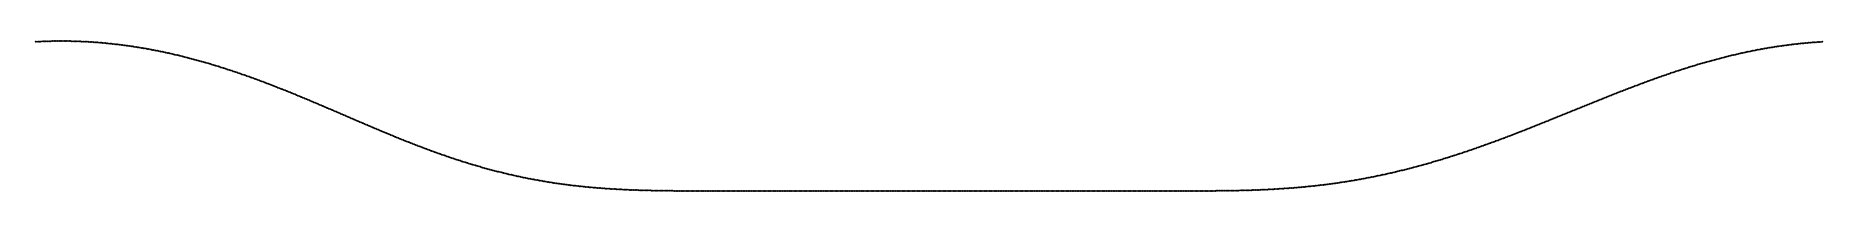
# Model space of a CAD drawing. Header units: metres. Extents: x 0 to 360, y 71 to 101.
import ezdxf

# ---------------------------------------------------------------- set-up
doc = ezdxf.new("R2010")
doc.units = ezdxf.units.M

msp = doc.modelspace()

# ---------------------------------------------------------------- linework, layer by layer
for p in [(1.25, 100.73114), (1.5, 100.74098), (1.75, 100.75017), (2, 100.75869), (2.25, 100.76655), (2.5, 100.77376), (2.75, 100.7803), (3, 100.78618), (3.25, 100.79139), (3.5, 100.79595), (3.75, 100.79984), (4, 100.80308), (4.25, 100.80565), (4.5, 100.80756), (4.75, 100.80881), (5, 100.80939), (5.25, 100.80932), (5.5, 100.80858), (5.75, 100.80719), (6, 100.80513), (6.25, 100.80241), (6.5, 100.79903), (6.75, 100.79499), (7, 100.79029), (7.25, 100.78492), (7.5, 100.7789), (7.75, 100.77222), (8, 100.76488), (8.25, 100.75688), (8.5, 100.74822), (8.75, 100.7389), (0, 100.672), (0.25, 100.68515), (0.5, 100.69764), (0.75, 100.70946), (1, 100.72063), (9, 100.72892), (9.25, 100.71828), (9.5, 100.70699), (9.75, 100.69504), (10, 100.68243), (10.25, 100.66916), (10.5, 100.65524), (10.75, 100.64066), (11, 100.62542), (11.25, 100.60953), (11.5, 100.59299), (11.75, 100.57579), (12, 100.55793), (12.25, 100.53942), (12.5, 100.52026), (12.75, 100.50045), (13, 100.47998), (13.25, 100.45887), (13.5, 100.4371), (13.75, 100.41468), (14, 100.39161), (14.25, 100.36789), (14.5, 100.34353), (14.75, 100.31851), (15, 100.29285), (15.25, 100.26654), (15.5, 100.23959), (15.75, 100.21199), (16, 100.18374), (16.25, 100.15485), (16.5, 100.12532), (16.75, 100.09515), (17, 100.06433), (17.25, 100.03288), (17.5, 100.00078), (17.75, 99.96804), (18, 99.93467), (18.25, 99.90066), (18.5, 99.86601), (18.75, 99.83072), (19, 99.7948), (19.25, 99.75825), (19.5, 99.72106), (19.75, 99.68324), (20, 99.64479), (20.25, 99.60571), (20.5, 99.566), (20.75, 99.52566), (21, 99.4847), (21.25, 99.4431), (21.5, 99.40089), (21.75, 99.35805), (22, 99.31416), (22.25, 99.2705), (22.5, 99.22579), (22.75, 99.18047), (23, 99.13452), (23.25, 99.08796), (23.5, 99.04079), (23.75, 98.993), (24, 98.9446), (24.25, 98.89558), (24.5, 98.84595), (24.75, 98.79572), (25, 98.74488), (25.25, 98.69343), (25.5, 98.64137), (25.75, 98.58872), (26, 98.53546), (26.25, 98.48159), (26.5, 98.42713), (26.75, 98.37208), (27, 98.31642), (27.25, 98.26017), (27.5, 98.20333), (27.75, 98.1459), (28, 98.08788), (28.25, 98.02927), (28.5, 97.97007), (28.75, 97.91029), (29, 97.84992), (29.25, 97.78898), (29.5, 97.72745), (29.75, 97.66535), (30, 97.60267), (30.25, 97.53942), (30.5, 97.4795), (30.75, 97.4112), (31, 97.34624), (31.25, 97.28072), (31.5, 97.21463), (31.75, 97.14797), (338.5, 97.15343), (338.75, 97.21987), (339, 97.28578), (339.25, 97.35113), (339.5, 97.41594), (339.75, 97.48019), (340, 97.54388), (340.25, 97.60701), (340.5, 97.66959), (340.75, 97.7316), (341, 97.79304), (341.25, 97.85391), (341.5, 97.91422), (341.75, 97.97395), (342, 98.0331), (342.25, 98.09168), (342.5, 98.14968), (342.75, 98.20709), (343, 98.26392), (343.25, 98.32016), (343.5, 98.37582), (343.75, 98.43088), (344, 98.48536), (344.25, 98.53923), (344.5, 98.59251), (344.75, 98.6452), (345, 98.69728), (345.25, 98.74876), (345.5, 98.79964), (345.75, 98.84991), (346, 98.89957), (346.25, 98.94863), (346.5, 98.99707), (346.75, 99.0449), (347, 99.09212), (347.25, 99.13873), (347.5, 99.18471), (347.75, 99.23008), (348, 99.27483), (348.25, 99.31895), (348.5, 99.36246), (348.75, 99.40534), (349, 99.44759), (349.25, 99.48922), (349.5, 99.53022), (349.75, 99.57059), (350, 99.61033), (350.25, 99.64943), (350.5, 99.68791), (350.75, 99.72575), (351, 99.76296), (351.25, 99.79952), (351.5, 99.83546), (351.75, 99.87075), (352, 99.9054), (352.25, 99.93942), (352.5, 99.97279), (352.75, 100.00552), (353, 100.03761), (353.25, 100.06905), (353.5, 100.09985), (353.75, 100.13), (354, 100.15951), (354.25, 100.18837), (354.5, 100.21658), (354.75, 100.24414), (355, 100.27105), (355.25, 100.29731), (355.5, 100.32293), (355.75, 100.34789), (356, 100.37219), (356.25, 100.39585), (356.5, 100.41885), (356.75, 100.4412), (357, 100.46289), (357.25, 100.48393), (357.5, 100.50431), (357.75, 100.52404), (358, 100.54311), (358.25, 100.56153), (358.5, 100.57928), (358.75, 100.59638), (359, 100.61282), (359.25, 100.62861), (359.5, 100.64373), (359.75, 100.6582), (32, 97.08076), (32.25, 97.01299), (32.5, 96.94466), (32.75, 96.87579), (33, 96.80636), (33.25, 96.73638), (33.5, 96.66585), (33.75, 96.59478), (34, 96.52317), (34.25, 96.45102), (34.5, 96.37833), (34.75, 96.30511), (35, 96.23135), (35.25, 96.15707), (35.5, 96.08226), (35.75, 96.00692), (36, 95.93106), (36.25, 95.85468), (36.5, 95.77779), (36.75, 95.70038), (37, 95.62246), (37.25, 95.54403), (37.5, 95.4651), (37.75, 95.38566), (38, 95.30573), (38.25, 95.2253), (38.5, 95.14437), (38.75, 95.06295), (39, 94.98105), (39.25, 94.89866), (39.5, 94.81579), (39.75, 94.73244), (40, 94.64862), (40.25, 94.56432), (40.5, 94.47956), (40.75, 94.39433), (41, 94.30864), (41.25, 94.22249), (41.5, 94.13589), (41.75, 94.04884), (42, 93.96134), (42.25, 93.87339), (42.5, 93.785), (42.75, 93.69618), (43, 93.60693), (327, 93.56187), (327.25, 93.64982), (327.5, 93.7374), (327.75, 93.82459), (328, 93.91139), (328.25, 93.9978), (328.5, 94.08382), (328.75, 94.16943), (329, 94.25464), (329.25, 94.33943), (329.5, 94.42382), (329.75, 94.50778), (330, 94.59133), (330.25, 94.67444), (330.5, 94.75713), (330.75, 94.83938), (331, 94.92119), (331.25, 95.00256), (331.5, 95.08349), (331.75, 95.16396), (332, 95.24398), (332.25, 95.32354), (332.5, 95.40264), (332.75, 95.48128), (333, 95.55944), (333.25, 95.63714), (333.5, 95.71435), (333.75, 95.79109), (334, 95.86734), (334.25, 95.94311), (334.5, 96.01838), (334.75, 96.09316), (335, 96.16745), (335.25, 96.24123), (335.5, 96.31451), (335.75, 96.38728), (336, 96.45955), (336.25, 96.53129), (336.5, 96.60253), (336.75, 96.67324), (337, 96.74343), (337.25, 96.81309), (337.5, 96.88223), (337.75, 96.95083), (338, 97.0189), (338.25, 97.08643), (43.25, 93.51742), (43.5, 93.42713), (43.75, 93.3366), (44, 93.24565), (44.25, 93.15429), (44.5, 93.06252), (44.75, 92.97035), (45, 92.87777), (45.25, 92.78479), (45.5, 92.69143), (45.75, 92.59767), (46, 92.50353), (46.25, 92.40901), (46.5, 92.31411), (46.75, 92.21885), (47, 92.12321), (47.25, 92.02722), (47.5, 91.93087), (47.75, 91.83416), (48, 91.73711), (48.25, 91.63971), (48.5, 91.54198), (48.75, 91.44391), (49, 91.34551), (49.25, 91.24679), (49.5, 91.14775), (49.75, 91.04839), (50, 90.94873), (50.25, 90.84876), (50.5, 90.74849), (50.75, 90.64793), (51, 90.54709), (51.25, 90.44595), (51.5, 90.34455), (51.75, 90.24287), (52, 90.14092), (52.25, 90.03831), (317.5, 89.98588), (317.75, 90.08463), (318, 90.18324), (318.25, 90.28163), (318.5, 90.3798), (318.75, 90.47776), (319, 90.57552), (319.25, 90.67306), (319.5, 90.77038), (319.75, 90.86748), (320, 90.96434), (320.25, 91.06097), (320.5, 91.15736), (320.75, 91.2535), (321, 91.34939), (321.25, 91.44502), (321.5, 91.54039), (321.75, 91.63549), (322, 91.73031), (322.25, 91.82486), (322.5, 91.91913), (322.75, 92.01311), (323, 92.10679), (323.25, 92.20018), (323.5, 92.29327), (323.75, 92.38604), (324, 92.4785), (324.25, 92.57065), (324.5, 92.66247), (324.75, 92.75396), (325, 92.84512), (325.25, 92.93595), (325.5, 93.02634), (325.75, 93.11656), (326, 93.20634), (326.25, 93.29577), (326.5, 93.38484), (326.75, 93.47354), (52.5, 89.93625), (52.75, 89.83354), (53, 89.73058), (53.25, 89.62738), (53.5, 89.52395), (53.75, 89.4203), (54, 89.31642), (54.25, 89.21233), (54.5, 89.10802), (54.75, 89.00352), (55, 88.89881), (55.25, 88.79392), (55.5, 88.68884), (55.75, 88.58358), (56, 88.47814), (56.25, 88.37254), (56.5, 88.26678), (56.75, 88.16086), (57, 88.0548), (57.25, 87.94859), (57.5, 87.84225), (57.75, 87.73578), (58, 87.62918), (58.25, 87.52247), (58.5, 87.41565), (58.75, 87.30873), (59, 87.20171), (59.25, 87.0946), (59.5, 86.98741), (59.75, 86.88014), (60, 86.7728), (60.25, 86.66539), (60.5, 86.55793), (60.75, 86.45042), (61, 86.34287), (308.5, 86.3524), (308.75, 86.45423), (309, 86.55606), (309.25, 86.6579), (309.5, 86.75975), (309.75, 86.86158), (310, 86.96341), (310.25, 87.06522), (310.5, 87.16701), (310.75, 87.26878), (311, 87.37051), (311.25, 87.4722), (311.5, 87.57385), (311.75, 87.67545), (312, 87.777), (312.25, 87.87848), (312.5, 87.9799), (312.75, 88.08125), (313, 88.18252), (313.25, 88.28371), (313.5, 88.38481), (313.75, 88.48582), (314, 88.58673), (314.25, 88.68753), (314.5, 88.78822), (314.75, 88.8888), (315, 88.98925), (315.25, 89.08958), (315.5, 89.18977), (315.75, 89.28983), (316, 89.38974), (316.25, 89.4895), (316.5, 89.58911), (316.75, 89.68856), (317, 89.78784), (317.25, 89.88695), (61.25, 86.23528), (61.5, 86.12766), (61.75, 86.02002), (62, 85.91236), (62.25, 85.8047), (62.5, 85.69703), (62.75, 85.58937), (63, 85.48172), (63.25, 85.37408), (63.5, 85.26648), (63.75, 85.15891), (64, 85.05137), (64.25, 84.94389), (64.5, 84.83645), (64.75, 84.72908), (65, 84.62178), (65.25, 84.51455), (65.5, 84.4074), (65.75, 84.30034), (66, 84.19338), (66.25, 84.08652), (66.5, 83.97976), (66.75, 83.87313), (67, 83.76662), (67.25, 83.66024), (67.5, 83.554), (67.75, 83.4479), (68, 83.34195), (68.25, 83.23616), (68.5, 83.13053), (68.75, 83.02508), (69, 82.91981), (69.25, 82.81472), (299.75, 82.83759), (300, 82.93566), (300.25, 83.03393), (300.5, 83.13239), (300.75, 83.23103), (301, 83.32985), (301.25, 83.42884), (301.5, 83.528), (301.75, 83.62733), (302, 83.72681), (302.25, 83.82645), (302.5, 83.92623), (302.75, 84.02616), (303, 84.12623), (303.25, 84.22643), (303.5, 84.32676), (303.75, 84.42722), (304, 84.52779), (304.25, 84.62848), (304.5, 84.72927), (304.75, 84.83017), (305, 84.93117), (305.25, 85.03225), (305.5, 85.13343), (305.75, 85.23469), (306, 85.33602), (306.25, 85.43743), (306.5, 85.5389), (306.75, 85.64043), (307, 85.74202), (307.25, 85.84366), (307.5, 85.94534), (307.75, 86.04706), (308, 86.14881), (308.25, 86.2506), (69.5, 82.70982), (69.75, 82.60513), (70, 82.50064), (70.25, 82.39636), (70.5, 82.2923), (70.75, 82.18846), (71, 82.08486), (71.25, 81.9815), (71.5, 81.87839), (71.75, 81.77552), (72, 81.67292), (72.25, 81.57057), (72.5, 81.4685), (72.75, 81.36671), (73, 81.26521), (73.25, 81.16399), (73.5, 81.06307), (73.75, 80.96245), (74, 80.86214), (74.25, 80.76214), (74.5, 80.66247), (74.75, 80.56312), (75, 80.46411), (75.25, 80.36543), (75.5, 80.2671), (75.75, 80.16912), (76, 80.07149), (76.25, 79.97423), (76.5, 79.87733), (76.75, 79.78081), (77, 79.68466), (77.25, 79.5889), (77.5, 79.49352), (77.75, 79.39854), (78, 79.30396), (78.25, 79.20978), (290, 79.20963), (290.25, 79.29685), (290.5, 79.38443), (290.75, 79.47235), (291, 79.56062), (291.25, 79.64923), (291.5, 79.73818), (291.75, 79.82746), (292, 79.91707), (292.25, 80.007), (292.5, 80.09726), (292.75, 80.18784), (293, 80.27873), (293.25, 80.36994), (293.5, 80.46145), (293.75, 80.55327), (294, 80.64539), (294.25, 80.7378), (294.5, 80.83051), (294.75, 80.9235), (295, 81.01678), (295.25, 81.11034), (295.5, 81.20418), (295.75, 81.29829), (296, 81.39267), (296.25, 81.48731), (296.5, 81.58221), (296.75, 81.67736), (297, 81.77277), (297.25, 81.86843), (297.5, 81.96432), (297.75, 82.06046), (298, 82.15683), (298.25, 82.25343), (298.5, 82.35025), (298.75, 82.4473), (299, 82.54456), (299.25, 82.64203), (299.5, 82.73971), (78.5, 79.11601), (78.75, 79.02266), (79, 78.92792), (79.25, 78.83721), (79.5, 78.74513), (79.75, 78.65348), (80, 78.56227), (80.25, 78.4715), (80.5, 78.38118), (80.75, 78.29131), (81, 78.20189), (81.25, 78.11294), (81.5, 78.02445), (81.75, 77.93642), (82, 77.84888), (82.25, 77.7618), (82.5, 77.67523), (82.75, 77.5891), (83, 77.50348), (83.25, 77.41835), (83.5, 77.33372), (83.75, 77.24958), (84, 77.16959), (84.25, 77.08282), (84.5, 77.00002), (84.75, 76.91809), (85, 76.8365), (85.25, 76.75542), (85.5, 76.67487), (85.75, 76.59484), (86, 76.51534), (86.25, 76.43636), (86.5, 76.35792), (86.75, 76.28001), (87, 76.20264), (87.25, 76.12581), (87.5, 76.04953), (87.75, 75.97378), (88, 75.89859), (88.25, 75.82394), (88.5, 75.74984), (88.75, 75.67629), (89, 75.6033), (278.25, 75.55812), (278.5, 75.62582), (278.75, 75.69398), (279, 75.7626), (279.25, 75.83168), (279.5, 75.90122), (279.75, 75.97121), (280, 76.04167), (280.25, 76.11258), (280.5, 76.18394), (280.75, 76.25575), (281, 76.328), (281.25, 76.40071), (281.5, 76.47386), (281.75, 76.54745), (282, 76.62149), (282.25, 76.69596), (282.5, 76.77087), (282.75, 76.84622), (283, 76.922), (283.25, 76.99821), (283.5, 77.07481), (283.75, 77.15191), (284, 77.2294), (284.25, 77.3073), (284.5, 77.38563), (284.75, 77.46438), (285, 77.54354), (285.25, 77.62311), (285.5, 77.70309), (285.75, 77.78348), (286, 77.86427), (286.25, 77.94546), (286.5, 78.02705), (286.75, 78.10904), (287, 78.19142), (287.25, 78.27419), (287.5, 78.35735), (287.75, 78.4409), (288, 78.52482), (288.25, 78.60913), (288.5, 78.69381), (288.75, 78.77887), (289, 78.86429), (289.25, 78.95008), (289.5, 79.03624), (289.75, 79.12275), (89.25, 75.53087), (89.5, 75.45899), (89.75, 75.38768), (90, 75.31692), (90.25, 75.24673), (90.5, 75.1771), (90.75, 75.10804), (91, 75.03955), (91.25, 74.97162), (91.5, 74.90427), (91.75, 74.83748), (92, 74.77127), (92.25, 74.70563), (92.5, 74.64056), (92.75, 74.57607), (93, 74.51215), (93.25, 74.44881), (93.5, 74.38605), (93.75, 74.32386), (94, 74.26225), (94.25, 74.20122), (94.5, 74.14076), (94.75, 74.08089), (95, 74.02159), (95.25, 73.96287), (95.5, 73.90474), (95.75, 73.84718), (96, 73.7902), (96.25, 73.7338), (96.5, 73.67798), (96.75, 73.62273), (97, 73.56807), (97.25, 73.51398), (97.5, 73.46047), (97.75, 73.40754), (98, 73.35519), (98.25, 73.30341), (98.5, 73.25221), (98.75, 73.20158), (99, 73.15152), (99.25, 73.10204), (99.5, 73.05313), (99.75, 73.0048), (100, 72.95703), (100.25, 72.90983), (100.5, 72.8632), (100.75, 72.81714), (101, 72.77165), (101.25, 72.72671), (101.5, 72.68235), (101.75, 72.63854), (102, 72.5953), (102.25, 72.55261), (102.5, 72.51048), (102.75, 72.46891), (103, 72.42789), (103.25, 72.38742), (103.5, 72.34751), (103.75, 72.30814), (104, 72.26932), (104.25, 72.23105), (104.5, 72.19332), (104.75, 72.15613), (105, 72.11948), (105.25, 72.08336), (105.5, 72.04779), (105.75, 72.01274), (106, 71.97822), (260.25, 71.9544), (260.5, 71.98721), (260.75, 72.02049), (261, 72.05424), (261.25, 72.08847), (261.5, 72.12317), (261.75, 72.15835), (262, 72.19401), (262.25, 72.23014), (262.5, 72.26676), (262.75, 72.30386), (263, 72.34144), (263.25, 72.3795), (263.5, 72.41804), (263.75, 72.45707), (264, 72.49659), (264.25, 72.53659), (264.5, 72.57708), (264.75, 72.61806), (265, 72.65952), (265.25, 72.70147), (265.5, 72.74392), (265.75, 72.78685), (266, 72.83027), (266.25, 72.87418), (266.5, 72.91859), (266.75, 72.96349), (267, 73.00887), (267.25, 73.05475), (267.5, 73.10113), (267.75, 73.14799), (268, 73.19535), (268.25, 73.2432), (268.5, 73.29155), (268.75, 73.34038), (269, 73.38971), (269.25, 73.43954), (269.5, 73.48985), (269.75, 73.54066), (270, 73.59197), (270.25, 73.64376), (270.5, 73.69605), (270.75, 73.74883), (271, 73.8021), (271.25, 73.85586), (271.5, 73.91011), (271.75, 73.96485), (272, 74.02009), (272.25, 74.07581), (272.5, 74.13202), (272.75, 74.18872), (273, 74.24591), (273.25, 74.30359), (273.5, 74.36175), (273.75, 74.4204), (274, 74.47953), (274.25, 74.53915), (274.5, 74.59925), (274.75, 74.65984), (275, 74.7209), (275.25, 74.78245), (275.5, 74.84448), (275.75, 74.90698), (276, 74.96997), (276.25, 75.03343), (276.5, 75.09736), (276.75, 75.16177), (277, 75.22665), (277.25, 75.29201), (277.5, 75.35783), (277.75, 75.42413), (278, 75.49089), (106.25, 71.94424), (106.5, 71.91078), (106.75, 71.87784), (107, 71.84542), (107.25, 71.81352), (107.5, 71.78214), (107.75, 71.75127), (108, 71.72091), (108.25, 71.69106), (108.5, 71.66172), (108.75, 71.63287), (109, 71.60453), (109.25, 71.57668), (109.5, 71.54932), (109.75, 71.52246), (110, 71.49608), (110.25, 71.47019), (110.5, 71.44478), (110.75, 71.41985), (111, 71.39539), (111.25, 71.3714), (111.5, 71.34788), (111.75, 71.32482), (112, 71.30223), (112.25, 71.28009), (112.5, 71.25841), (112.75, 71.23718), (113, 71.2164), (113.25, 71.19605), (113.5, 71.17615), (113.75, 71.15669), (114, 71.13765), (114.25, 71.11904), (114.5, 71.10086), (114.75, 71.0831), (115, 71.06575), (115.25, 71.04882), (115.5, 71.03229), (115.75, 71.01616), (116, 71.00044), (116.25, 70.98511), (116.5, 70.97017), (116.75, 70.95562), (117, 70.94145), (117.25, 70.92766), (117.5, 70.91424), (117.75, 70.90119), (118, 70.8885), (118.25, 70.87617), (118.5, 70.8642), (118.75, 70.85258), (119, 70.8413), (119.25, 70.83036), (119.5, 70.81976), (119.75, 70.80949), (120, 70.79954), (120.25, 70.78992), (120.5, 70.78061), (120.75, 70.77161), (121, 70.76292), (121.25, 70.75453), (121.5, 70.74644), (121.75, 70.73863), (122, 70.73111), (122.25, 70.72387), (122.5, 70.7169), (122.75, 70.7102), (123, 70.70377), (123.25, 70.6976), (123.5, 70.69167), (123.75, 70.686), (124, 70.68057), (124.25, 70.67537), (124.5, 70.67041), (124.75, 70.66567), (125, 70.66115), (125.25, 70.65684), (125.5, 70.65275), (125.75, 70.64886), (126, 70.64516), (126.25, 70.64166), (126.5, 70.63835), (126.75, 70.63521), (127, 70.63225), (127.25, 70.62946), (127.5, 70.62684), (127.75, 70.62437), (128, 70.62206), (128.25, 70.6199), (128.5, 70.61787), (128.75, 70.61599), (129, 70.61423), (129.25, 70.6126), (129.5, 70.61109), (129.75, 70.6097), (130, 70.60842), (130.25, 70.60724), (130.5, 70.60616), (130.75, 70.60517), (131, 70.60427), (131.25, 70.60346), (131.5, 70.60272), (131.75, 70.60206), (132, 70.60147), (132.25, 70.60095), (132.5, 70.60048), (132.75, 70.60007), (133, 70.59971), (133.25, 70.5994), (133.5, 70.59913), (133.75, 70.59891), (134, 70.59871), (134.25, 70.59855), (134.5, 70.59842), (134.75, 70.59831), (135, 70.59822), (135.25, 70.59815), (135.5, 70.5981), (135.75, 70.59806), (136, 70.59803), (136.25, 70.59801), (136.5, 70.598), (136.75, 70.59799), (137, 70.59799), (137.25, 70.59799), (137.5, 70.59799), (137.75, 70.59799), (138, 70.59799), (138.25, 70.59799), (138.5, 70.59799), (138.75, 70.59799), (139, 70.59799), (139.25, 70.59799), (139.5, 70.59799), (139.75, 70.59799), (140, 70.59799), (140.25, 70.59799), (140.5, 70.59799), (140.75, 70.59799), (141, 70.59799), (141.25, 70.59799), (141.5, 70.59799), (141.75, 70.59799), (142, 70.59799), (142.25, 70.59799), (142.5, 70.59799), (142.75, 70.59799), (143, 70.59799), (143.25, 70.59799), (143.5, 70.59799), (143.75, 70.59799), (144, 70.59799), (144.25, 70.59799), (144.5, 70.59799), (144.75, 70.59799), (145, 70.59799), (145.25, 70.59799), (145.5, 70.59799), (145.75, 70.59799), (146, 70.59799), (146.25, 70.59799), (146.5, 70.59799), (146.75, 70.59799), (147, 70.59799), (147.25, 70.59799), (147.5, 70.59799), (147.75, 70.59799), (148, 70.59799), (148.25, 70.59799), (148.5, 70.59799), (148.75, 70.59799), (149, 70.59799), (149.25, 70.59799), (149.5, 70.59799), (149.75, 70.59799), (150, 70.59799), (150.25, 70.59799), (150.5, 70.59799), (150.75, 70.59799), (151, 70.59799), (151.25, 70.59799), (151.5, 70.59799), (151.75, 70.59799), (152, 70.59799), (152.25, 70.59799), (152.5, 70.59799), (152.75, 70.59799), (153, 70.59799), (153.25, 70.59799), (153.5, 70.59799), (153.75, 70.59799), (154, 70.59799), (154.25, 70.59799), (154.5, 70.59799), (154.75, 70.59799), (155, 70.59799), (155.25, 70.59799), (155.5, 70.59799), (155.75, 70.59799), (156, 70.59799), (156.25, 70.59799), (156.5, 70.59799), (156.75, 70.59799), (157, 70.59799), (157.25, 70.59799), (157.5, 70.59799), (157.75, 70.59799), (158, 70.59799), (158.25, 70.59799), (158.5, 70.59799), (158.75, 70.59799), (159, 70.59799), (159.25, 70.59799), (159.5, 70.59799), (159.75, 70.59799), (160, 70.59799), (160.25, 70.59799), (160.5, 70.59799), (160.75, 70.59799), (161, 70.59799), (161.25, 70.59799), (161.5, 70.59799), (161.75, 70.59799), (162, 70.59799), (162.25, 70.59799), (162.5, 70.59799), (162.75, 70.59799), (163, 70.59799), (163.25, 70.59799), (163.5, 70.59799), (163.75, 70.59799), (164, 70.59799), (164.25, 70.59799), (164.5, 70.59799), (164.75, 70.59799), (165, 70.59799), (165.25, 70.59799), (165.5, 70.59799), (165.75, 70.59799), (166, 70.59799), (166.25, 70.59799), (166.5, 70.59799), (166.75, 70.59799), (167, 70.59799), (167.25, 70.59799), (167.5, 70.59799), (167.75, 70.59799), (168, 70.59799), (168.25, 70.59799), (168.5, 70.59799), (168.75, 70.59799), (169, 70.59799), (169.25, 70.59799), (169.5, 70.59799), (169.75, 70.59799), (170, 70.59799), (170.25, 70.59799), (170.5, 70.59799), (170.75, 70.59799), (171, 70.59799), (171.25, 70.59799), (171.5, 70.59799), (171.75, 70.59799), (172, 70.59799), (172.25, 70.59799), (172.5, 70.59799), (172.75, 70.59799), (173, 70.59799), (173.25, 70.59799), (173.5, 70.59799), (173.75, 70.59799), (174, 70.59799), (174.25, 70.59799), (174.5, 70.59799), (174.75, 70.59799), (175, 70.59799), (175.25, 70.59799), (175.5, 70.59799), (175.75, 70.59799), (176, 70.59799), (176.25, 70.59799), (176.5, 70.59799), (176.75, 70.59799), (177, 70.59799), (177.25, 70.59799), (177.5, 70.59799), (177.75, 70.59799), (178, 70.59799), (178.25, 70.59799), (178.5, 70.59799), (178.75, 70.59799), (179, 70.59799), (179.25, 70.59799), (179.5, 70.59799), (179.75, 70.59799), (180, 70.59799), (180.25, 70.59799), (180.5, 70.59799), (180.75, 70.59799), (181, 70.59799), (181.25, 70.59799), (181.5, 70.59799), (181.75, 70.59799), (182, 70.59799), (182.25, 70.59799), (182.5, 70.59799), (182.75, 70.59799), (183, 70.59799), (183.25, 70.59799), (183.5, 70.59799), (183.75, 70.59799), (184, 70.59799), (184.25, 70.59799), (184.5, 70.59799), (184.75, 70.59799), (185, 70.59799), (185.25, 70.59799), (185.5, 70.59799), (185.75, 70.59799), (186, 70.59799), (186.25, 70.59799), (186.5, 70.59799), (186.75, 70.59799), (187, 70.59799), (187.25, 70.59799), (187.5, 70.59799), (187.75, 70.59799), (188, 70.59799), (188.25, 70.59799), (188.5, 70.59799), (188.75, 70.59799), (189, 70.59799), (189.25, 70.59799), (189.5, 70.59799), (189.75, 70.59799), (190, 70.59799), (190.25, 70.59799), (190.5, 70.59799), (190.75, 70.59799), (191, 70.59799), (191.25, 70.59799), (191.5, 70.59799), (191.75, 70.59799), (192, 70.59799), (192.25, 70.59799), (192.5, 70.59799), (192.75, 70.59799), (193, 70.59799), (193.25, 70.59799), (193.5, 70.59799), (193.75, 70.59799), (194, 70.59799), (194.25, 70.59799), (194.5, 70.59799), (194.75, 70.59799), (195, 70.59799), (195.25, 70.59799), (195.5, 70.59799), (195.75, 70.59799), (196, 70.59799), (196.25, 70.59799), (196.5, 70.59799), (196.75, 70.59799), (197, 70.59799), (197.25, 70.59799), (197.5, 70.59799), (197.75, 70.59799), (198, 70.59799), (198.25, 70.59799), (198.5, 70.59799), (198.75, 70.59799), (199, 70.59799), (199.25, 70.59799), (199.5, 70.59799), (199.75, 70.59799), (200, 70.59799), (200.25, 70.59799), (200.5, 70.59799), (200.75, 70.59799), (201, 70.59799), (201.25, 70.59799), (201.5, 70.59799), (201.75, 70.59799), (202, 70.59799), (202.25, 70.59799), (202.5, 70.59799), (202.75, 70.59799), (203, 70.59799), (203.25, 70.59799), (203.5, 70.59799), (203.75, 70.59799), (204, 70.59799), (204.25, 70.59799), (204.5, 70.59799), (204.75, 70.59799), (205, 70.59799), (205.25, 70.59799), (205.5, 70.59799), (205.75, 70.59799), (206, 70.59799), (206.25, 70.59799), (206.5, 70.59799), (206.75, 70.59799), (207, 70.59799), (207.25, 70.59799), (207.5, 70.59799), (207.75, 70.59799), (208, 70.59799), (208.25, 70.59799), (208.5, 70.59799), (208.75, 70.59799), (209, 70.59799), (209.25, 70.59799), (209.5, 70.59799), (209.75, 70.59799), (210, 70.59799), (210.25, 70.59799), (210.5, 70.59799), (210.75, 70.59799), (211, 70.59799), (211.25, 70.59799), (211.5, 70.59799), (211.75, 70.59799), (212, 70.59799), (212.25, 70.59799), (212.5, 70.59799), (212.75, 70.59799), (213, 70.59799), (213.25, 70.59799), (213.5, 70.59799), (213.75, 70.59799), (214, 70.59799), (214.25, 70.59799), (214.5, 70.59799), (214.75, 70.59799), (215, 70.59799), (215.25, 70.59799), (215.5, 70.59799), (215.75, 70.59799), (216, 70.59799), (216.25, 70.59799), (216.5, 70.59799), (216.75, 70.59799), (217, 70.59799), (217.25, 70.59799), (217.5, 70.59799), (217.75, 70.59799), (218, 70.59799), (218.25, 70.59799), (218.5, 70.59799), (218.75, 70.59799), (219, 70.59799), (219.25, 70.59799), (219.5, 70.59799), (219.75, 70.59799), (220, 70.59799), (220.25, 70.59799), (220.5, 70.59799), (220.75, 70.59799), (221, 70.59799), (221.25, 70.59799), (221.5, 70.59799), (221.75, 70.59799), (222, 70.59799), (222.25, 70.59799), (222.5, 70.59799), (222.75, 70.59799), (223, 70.59799), (223.25, 70.59799), (223.5, 70.59799), (223.75, 70.59799), (224, 70.59799), (224.25, 70.59799), (224.5, 70.59799), (224.75, 70.59799), (225, 70.59799), (225.25, 70.59799), (225.5, 70.59799), (225.75, 70.59799), (226, 70.59799), (226.25, 70.59799), (226.5, 70.59799), (226.75, 70.59799), (227, 70.59799), (227.25, 70.59799), (227.5, 70.59799), (227.75, 70.59799), (228, 70.59799), (228.25, 70.59799), (228.5, 70.59799), (228.75, 70.59799), (229, 70.59799), (229.25, 70.59799), (229.5, 70.598), (229.75, 70.59801), (230, 70.59803), (230.25, 70.59806), (230.5, 70.5981), (230.75, 70.59815), (231, 70.59822), (231.25, 70.59831), (231.5, 70.59842), (231.75, 70.59855), (232, 70.59871), (232.25, 70.59891), (232.5, 70.59913), (232.75, 70.5994), (233, 70.59971), (233.25, 70.60007), (233.5, 70.60048), (233.75, 70.60095), (234, 70.60147), (234.25, 70.60206), (234.5, 70.60272), (234.75, 70.60345), (235, 70.60246), (235.25, 70.60516), (235.5, 70.60614), (235.75, 70.60722), (236, 70.6084), (236.25, 70.60968), (236.5, 70.61107), (236.75, 70.61257), (237, 70.6142), (237.25, 70.61594), (237.5, 70.61782), (237.75, 70.61983), (238, 70.62199), (238.25, 70.62429), (238.5, 70.62674), (238.75, 70.62935), (239, 70.63212), (239.25, 70.63506), (239.5, 70.63817), (239.75, 70.64146), (240, 70.64493), (240.25, 70.64859), (240.5, 70.65245), (240.75, 70.65651), (241, 70.66077), (241.25, 70.66524), (241.5, 70.66993), (241.75, 70.67484), (242, 70.67997), (242.25, 70.68534), (242.5, 70.69094), (242.75, 70.69678), (243, 70.70287), (243.25, 70.70921), (243.5, 70.71581), (243.75, 70.72267), (244, 70.72979), (244.25, 70.73719), (244.5, 70.74486), (244.75, 70.75281), (245, 70.76105), (245.25, 70.76957), (245.5, 70.77839), (245.75, 70.78751), (246, 70.79694), (246.25, 70.80667), (246.5, 70.81671), (246.75, 70.82707), (247, 70.83775), (247.25, 70.84876), (247.5, 70.86009), (247.75, 70.87176), (248, 70.88376), (248.25, 70.89611), (248.5, 70.9088), (248.75, 70.92184), (249, 70.93523), (249.25, 70.94898), (249.5, 70.96309), (249.75, 70.97757), (250, 70.99241), (250.25, 71.00762), (250.5, 71.02321), (250.75, 71.03918), (251, 71.05553), (251.25, 71.07226), (251.5, 71.08938), (251.75, 71.10689), (252, 71.1248), (252.25, 71.1431), (252.5, 71.1618), (252.75, 71.18091), (253, 71.20043), (253.25, 71.22035), (253.5, 71.24069), (253.75, 71.26144), (254, 71.2826), (254.25, 71.30419), (254.5, 71.3262), (254.75, 71.34864), (255, 71.37151), (255.25, 71.3948), (255.5, 71.41853), (255.75, 71.44269), (256, 71.46729), (256.25, 71.49233), (256.5, 71.51781), (256.75, 71.54374), (257, 71.57011), (257.25, 71.59693), (257.5, 71.6242), (257.75, 71.65193), (258, 71.6801), (258.25, 71.70873), (258.5, 71.73782), (258.75, 71.76737), (259, 71.79738), (259.25, 71.82785), (259.5, 71.85879), (259.75, 71.89019), (260, 71.92206)]:
    msp.add_point(p)

doc.saveas('drawing.dxf')
